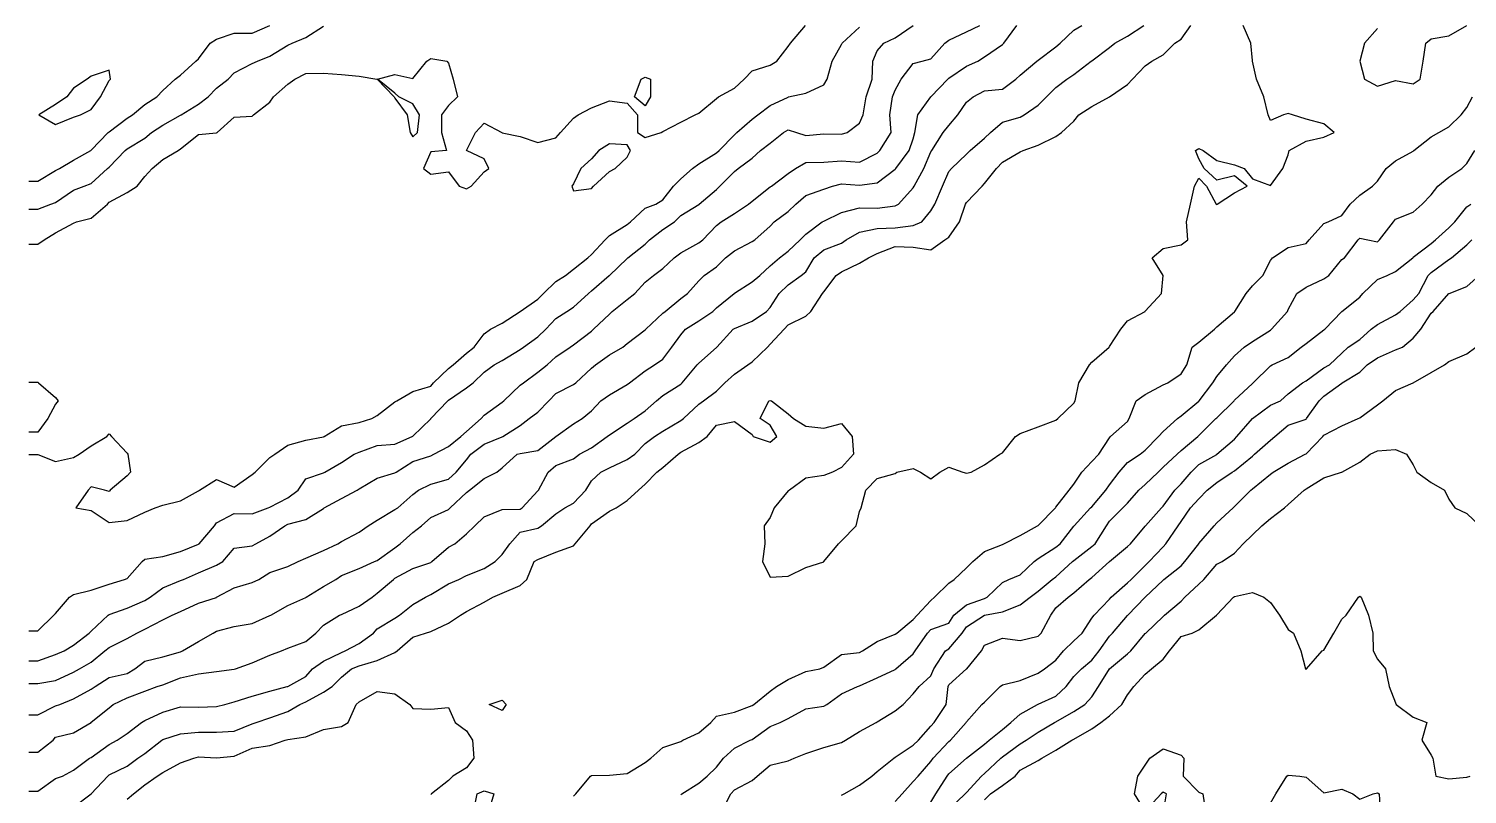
# Model space of a CAD drawing. Header units: metres. Extents: x 2681030 to 2681330, y 1246000 to 1246290.
# Drawn here: x 2681030 to 2681070.26, y 1246051.24 to 1246072.66 of the extents above; entities that cross this region are included whole.
import ezdxf

# ---------------------------------------------------------------- set-up
doc = ezdxf.new("R2010")
doc.units = ezdxf.units.M
doc.layers.add('BASIS_HOEHENLINIEN', color=8, linetype='Continuous')

msp = doc.modelspace()

# ---------------------------------------------------------------- linework, layer by layer
at = {"layer": 'BASIS_HOEHENLINIEN'}
for points in [[(2681030, 1246066.631, 0), (2681030.25, 1246066.631, 0), (2681030.434, 1246066.75, 0), (2681030.75, 1246066.944, 0), (2681031.25, 1246067.221, 0), (2681031.336, 1246067.25, 0), (2681031.75, 1246067.357, 0), (2681032.2, 1246067.75, 0), (2681032.25, 1246067.8, 0), (2681032.75, 1246068.078, 0), (2681033.038, 1246068.25, 0), (2681033.25, 1246068.522, 0), (2681033.456, 1246068.75, 0), (2681033.75, 1246068.998, 0), (2681034.181, 1246069.25, 0), (2681034.25, 1246069.297, 0), (2681034.75, 1246069.699, 0), (2681035.25, 1246069.74, 0), (2681035.273, 1246069.75, 0), (2681035.75, 1246070.181, 0), (2681036.25, 1246070.215, 0), (2681036.291, 1246070.25, 0), (2681036.75, 1246070.599, 0), (2681036.851, 1246070.75, 0), (2681037.25, 1246071.106, 0), (2681037.451, 1246071.25, 0), (2681037.75, 1246071.403, 0), (2681038.25, 1246071.416, 0), (2681038.75, 1246071.379, 0), (2681039.25, 1246071.328, 0), (2681039.742, 1246071.25, 0), (2681039.75, 1246071.248, 0), (2681040.225, 1246070.75, 0), (2681040.25, 1246070.71, 0), (2681040.588, 1246070.25, 0), (2681040.672, 1246069.75, 0), (2681040.75, 1246069.636, 0), (2681040.877, 1246069.75, 0), (2681040.937, 1246070.25, 0), (2681040.75, 1246070.555, 0), (2681040.36, 1246070.75, 0), (2681040.25, 1246070.854, 0), (2681039.758, 1246071.25, 0), (2681040.25, 1246071.377, 0), (2681040.75, 1246071.26, 0), (2681041.144, 1246071.75, 0), (2681041.25, 1246071.822, 0), (2681041.703, 1246071.75, 0), (2681041.75, 1246071.691, 0), (2681041.881, 1246071.25, 0), (2681042.004, 1246070.75, 0), (2681041.75, 1246070.512, 0), (2681041.555, 1246070.25, 0), (2681041.553, 1246069.75, 0), (2681041.695, 1246069.25, 0), (2681041.25, 1246069.21, 0), (2681041.051, 1246068.75, 0), (2681041.25, 1246068.589, 0), (2681041.75, 1246068.655, 0), (2681042.045, 1246068.25, 0), (2681042.25, 1246068.179, 0), (2681042.385, 1246068.25, 0), (2681042.75, 1246068.655, 0), (2681042.878, 1246068.75, 0), (2681042.75, 1246069.017, 0), (2681042.251, 1246069.25, 0), (2681042.499, 1246069.75, 0), (2681042.75, 1246070.011, 0), (2681043.241, 1246069.75, 0), (2681043.25, 1246069.746, 0), (2681043.75, 1246069.643, 0), (2681044.25, 1246069.47, 0), (2681044.75, 1246069.602, 0), (2681044.88, 1246069.75, 0), (2681045.25, 1246070.153, 0), (2681045.375, 1246070.25, 0), (2681045.75, 1246070.448, 0), (2681046.25, 1246070.636, 0), (2681046.75, 1246070.576, 0), (2681047.033, 1246070.25, 0), (2681047.035, 1246069.75, 0), (2681047.25, 1246069.612, 0), (2681047.696, 1246069.75, 0), (2681047.75, 1246069.778, 0), (2681048.25, 1246070.042, 0), (2681048.647, 1246070.25, 0), (2681048.75, 1246070.293, 0), (2681049.25, 1246070.702, 0), (2681049.303, 1246070.75, 0), (2681049.75, 1246070.994, 0), (2681050.021, 1246071.25, 0), (2681050.25, 1246071.483, 0), (2681050.75, 1246071.637, 0), (2681050.933, 1246071.75, 0), (2681051.25, 1246072.155, 0), (2681051.324, 1246072.25, 0), (2681051.735, 1246072.75, 0)], [(2681030, 1246054.969, 0), (2681030.25, 1246054.969, 0), (2681030.75, 1246055.147, 0), (2681030.993, 1246055.25, 0), (2681031.25, 1246055.408, 0), (2681031.694, 1246055.75, 0), (2681031.75, 1246055.804, 0), (2681032.226, 1246056.25, 0), (2681032.25, 1246056.269, 0), (2681032.75, 1246056.45, 0), (2681033.25, 1246056.656, 0), (2681033.398, 1246056.75, 0), (2681033.75, 1246057.013, 0), (2681034.25, 1246057.219, 0), (2681034.333, 1246057.25, 0), (2681034.75, 1246057.434, 0), (2681035.25, 1246057.652, 0), (2681035.428, 1246057.75, 0), (2681035.75, 1246058.124, 0), (2681036.25, 1246058.188, 0), (2681036.352, 1246058.25, 0), (2681036.75, 1246058.461, 0), (2681037.166, 1246058.75, 0), (2681037.25, 1246058.8, 0), (2681037.75, 1246058.924, 0), (2681038.25, 1246059.238, 0), (2681038.268, 1246059.25, 0), (2681038.75, 1246059.514, 0), (2681039.194, 1246059.75, 0), (2681039.25, 1246059.787, 0), (2681039.75, 1246060.081, 0), (2681040.25, 1246060.231, 0), (2681040.279, 1246060.25, 0), (2681040.75, 1246060.548, 0), (2681041.25, 1246060.705, 0), (2681041.341, 1246060.75, 0), (2681041.75, 1246060.968, 0), (2681042.089, 1246061.25, 0), (2681042.25, 1246061.39, 0), (2681042.661, 1246061.75, 0), (2681042.75, 1246061.844, 0), (2681043.25, 1246062.211, 0), (2681043.294, 1246062.25, 0), (2681043.75, 1246062.681, 0), (2681043.851, 1246062.75, 0), (2681044.25, 1246063.048, 0), (2681044.505, 1246063.25, 0), (2681044.75, 1246063.475, 0), (2681045.156, 1246063.75, 0), (2681045.25, 1246063.809, 0), (2681045.75, 1246064.2, 0), (2681045.809, 1246064.25, 0), (2681046.25, 1246064.673, 0), (2681046.333, 1246064.75, 0), (2681046.75, 1246065.081, 0), (2681046.961, 1246065.25, 0), (2681047.25, 1246065.562, 0), (2681047.481, 1246065.75, 0), (2681047.75, 1246065.946, 0), (2681048.063, 1246066.25, 0), (2681048.25, 1246066.388, 0), (2681048.75, 1246066.669, 0), (2681048.863, 1246066.75, 0), (2681049.25, 1246067.155, 0), (2681049.379, 1246067.25, 0), (2681049.75, 1246067.491, 0), (2681050.145, 1246067.75, 0), (2681050.25, 1246067.831, 0), (2681050.75, 1246068.229, 0), (2681050.787, 1246068.25, 0), (2681051.25, 1246068.606, 0), (2681051.464, 1246068.75, 0), (2681051.75, 1246068.916, 0), (2681052.25, 1246068.92, 0), (2681052.75, 1246068.958, 0), (2681053.25, 1246068.92, 0), (2681053.75, 1246069.18, 0), (2681053.821, 1246069.25, 0), (2681054.139, 1246069.75, 0), (2681054.097, 1246070.25, 0), (2681054.174, 1246070.75, 0), (2681054.25, 1246070.939, 0), (2681054.421, 1246071.25, 0), (2681054.75, 1246071.684, 0), (2681055.003, 1246071.75, 0), (2681055.25, 1246071.816, 0), (2681055.637, 1246072.25, 0), (2681055.75, 1246072.334, 0), (2681056.25, 1246072.573, 0), (2681056.622, 1246072.75, 0)], [(2681030, 1246054.334, 0), (2681030.25, 1246054.334, 0), (2681030.75, 1246054.425, 0), (2681031.25, 1246054.659, 0), (2681031.42, 1246054.75, 0), (2681031.75, 1246054.932, 0), (2681032.125, 1246055.25, 0), (2681032.25, 1246055.347, 0), (2681032.75, 1246055.595, 0), (2681033.029, 1246055.75, 0), (2681033.25, 1246055.86, 0), (2681033.75, 1246056.12, 0), (2681034.009, 1246056.25, 0), (2681034.25, 1246056.354, 0), (2681034.75, 1246056.587, 0), (2681035.25, 1246056.747, 0), (2681035.256, 1246056.75, 0), (2681035.75, 1246057.011, 0), (2681036.25, 1246057.161, 0), (2681036.441, 1246057.25, 0), (2681036.75, 1246057.442, 0), (2681037.25, 1246057.614, 0), (2681037.537, 1246057.75, 0), (2681037.75, 1246057.844, 0), (2681038.25, 1246058.064, 0), (2681038.646, 1246058.25, 0), (2681038.75, 1246058.311, 0), (2681039.25, 1246058.574, 0), (2681039.501, 1246058.75, 0), (2681039.75, 1246058.909, 0), (2681040.25, 1246059.205, 0), (2681040.326, 1246059.25, 0), (2681040.75, 1246059.622, 0), (2681040.905, 1246059.75, 0), (2681041.25, 1246059.912, 0), (2681041.75, 1246060.054, 0), (2681041.964, 1246060.25, 0), (2681042.25, 1246060.594, 0), (2681042.374, 1246060.75, 0), (2681042.75, 1246061.035, 0), (2681043.25, 1246061.244, 0), (2681043.269, 1246061.25, 0), (2681043.75, 1246061.555, 0), (2681044.004, 1246061.75, 0), (2681044.25, 1246061.934, 0), (2681044.553, 1246062.25, 0), (2681044.75, 1246062.45, 0), (2681045.25, 1246062.708, 0), (2681045.309, 1246062.75, 0), (2681045.75, 1246063.157, 0), (2681045.858, 1246063.25, 0), (2681046.25, 1246063.53, 0), (2681046.629, 1246063.75, 0), (2681046.75, 1246063.846, 0), (2681047.25, 1246064.233, 0), (2681047.268, 1246064.25, 0), (2681047.75, 1246064.7, 0), (2681047.813, 1246064.75, 0), (2681048.25, 1246065.112, 0), (2681048.434, 1246065.25, 0), (2681048.75, 1246065.608, 0), (2681048.899, 1246065.75, 0), (2681049.25, 1246065.997, 0), (2681049.5, 1246066.25, 0), (2681049.75, 1246066.444, 0), (2681050.25, 1246066.7, 0), (2681050.322, 1246066.75, 0), (2681050.75, 1246067.133, 0), (2681050.858, 1246067.25, 0), (2681051.25, 1246067.545, 0), (2681051.467, 1246067.75, 0), (2681051.75, 1246067.989, 0), (2681052.25, 1246068.164, 0), (2681052.491, 1246068.25, 0), (2681052.75, 1246068.315, 0), (2681053.25, 1246068.284, 0), (2681053.75, 1246068.347, 0), (2681054.25, 1246068.726, 0), (2681054.269, 1246068.75, 0), (2681054.642, 1246069.25, 0), (2681054.75, 1246069.581, 0), (2681054.798, 1246069.75, 0), (2681054.882, 1246070.25, 0), (2681055.246, 1246070.75, 0), (2681055.25, 1246070.753, 0), (2681055.725, 1246071.25, 0), (2681055.75, 1246071.275, 0), (2681056.25, 1246071.612, 0), (2681056.561, 1246071.75, 0), (2681056.75, 1246071.873, 0), (2681057.25, 1246072.217, 0), (2681057.286, 1246072.25, 0), (2681057.658, 1246072.75, 0)], [(2681030, 1246053.459, 0), (2681030.25, 1246053.459, 0), (2681030.75, 1246053.71, 0), (2681030.874, 1246053.75, 0), (2681031.25, 1246053.906, 0), (2681031.75, 1246054.182, 0), (2681031.862, 1246054.25, 0), (2681032.25, 1246054.503, 0), (2681032.75, 1246054.621, 0), (2681032.97, 1246054.75, 0), (2681033.25, 1246054.964, 0), (2681033.75, 1246055.085, 0), (2681034.25, 1246055.225, 0), (2681034.307, 1246055.25, 0), (2681034.75, 1246055.513, 0), (2681035.162, 1246055.75, 0), (2681035.25, 1246055.798, 0), (2681035.75, 1246055.931, 0), (2681036.25, 1246056.014, 0), (2681036.75, 1246056.239, 0), (2681036.775, 1246056.25, 0), (2681037.25, 1246056.524, 0), (2681037.75, 1246056.744, 0), (2681037.761, 1246056.75, 0), (2681038.25, 1246057.053, 0), (2681038.594, 1246057.25, 0), (2681038.75, 1246057.358, 0), (2681039.25, 1246057.556, 0), (2681039.677, 1246057.75, 0), (2681039.75, 1246057.777, 0), (2681040.25, 1246058.136, 0), (2681040.396, 1246058.25, 0), (2681040.75, 1246058.559, 0), (2681040.994, 1246058.75, 0), (2681041.25, 1246058.978, 0), (2681041.75, 1246059.202, 0), (2681041.795, 1246059.25, 0), (2681042.25, 1246059.684, 0), (2681042.334, 1246059.75, 0), (2681042.75, 1246060.07, 0), (2681043.103, 1246060.25, 0), (2681043.25, 1246060.371, 0), (2681043.669, 1246060.75, 0), (2681043.75, 1246060.777, 0), (2681044.25, 1246060.859, 0), (2681044.75, 1246061.248, 0), (2681044.754, 1246061.25, 0), (2681045.25, 1246061.6, 0), (2681045.492, 1246061.75, 0), (2681045.75, 1246061.969, 0), (2681046.011, 1246062.25, 0), (2681046.25, 1246062.414, 0), (2681046.75, 1246062.705, 0), (2681046.81, 1246062.75, 0), (2681047.25, 1246063.084, 0), (2681047.516, 1246063.25, 0), (2681047.75, 1246063.411, 0), (2681047.998, 1246063.75, 0), (2681048.25, 1246064.097, 0), (2681048.379, 1246064.25, 0), (2681048.75, 1246064.483, 0), (2681049.149, 1246064.75, 0), (2681049.25, 1246064.847, 0), (2681049.743, 1246065.25, 0), (2681049.75, 1246065.258, 0), (2681050.25, 1246065.572, 0), (2681050.459, 1246065.75, 0), (2681050.75, 1246066.027, 0), (2681051.012, 1246066.25, 0), (2681051.25, 1246066.434, 0), (2681051.591, 1246066.75, 0), (2681051.75, 1246066.911, 0), (2681052.208, 1246067.25, 0), (2681052.25, 1246067.276, 0), (2681052.75, 1246067.514, 0), (2681053.25, 1246067.648, 0), (2681053.75, 1246067.638, 0), (2681054.25, 1246067.699, 0), (2681054.339, 1246067.75, 0), (2681054.75, 1246068.203, 0), (2681054.781, 1246068.25, 0), (2681055.051, 1246068.75, 0), (2681055.25, 1246069.21, 0), (2681055.272, 1246069.25, 0), (2681055.591, 1246069.75, 0), (2681055.75, 1246069.949, 0), (2681056.003, 1246070.25, 0), (2681056.25, 1246070.6, 0), (2681056.43, 1246070.75, 0), (2681056.75, 1246070.919, 0), (2681057.25, 1246070.965, 0), (2681057.625, 1246071.25, 0), (2681057.75, 1246071.36, 0), (2681058.218, 1246071.75, 0), (2681058.25, 1246071.78, 0), (2681058.75, 1246072.154, 0), (2681058.863, 1246072.25, 0), (2681059.25, 1246072.613, 0), (2681059.472, 1246072.75, 0)], [(2681030, 1246052.42, 0), (2681030.25, 1246052.42, 0), (2681030.681, 1246052.75, 0), (2681030.75, 1246052.835, 0), (2681031.25, 1246052.959, 0), (2681031.746, 1246053.25, 0), (2681031.75, 1246053.253, 0), (2681032.25, 1246053.655, 0), (2681032.359, 1246053.75, 0), (2681032.75, 1246053.936, 0), (2681033.25, 1246054.122, 0), (2681033.597, 1246054.25, 0), (2681033.75, 1246054.303, 0), (2681034.25, 1246054.501, 0), (2681034.75, 1246054.608, 0), (2681035.25, 1246054.677, 0), (2681035.75, 1246054.74, 0), (2681035.788, 1246054.75, 0), (2681036.25, 1246054.919, 0), (2681036.75, 1246055.132, 0), (2681037.074, 1246055.25, 0), (2681037.25, 1246055.329, 0), (2681037.75, 1246055.516, 0), (2681038.034, 1246055.75, 0), (2681038.25, 1246055.975, 0), (2681038.697, 1246056.25, 0), (2681038.75, 1246056.273, 0), (2681039.25, 1246056.503, 0), (2681039.613, 1246056.75, 0), (2681039.75, 1246056.868, 0), (2681040.211, 1246057.25, 0), (2681040.25, 1246057.29, 0), (2681040.75, 1246057.56, 0), (2681041.25, 1246057.728, 0), (2681041.28, 1246057.75, 0), (2681041.75, 1246058.153, 0), (2681041.925, 1246058.25, 0), (2681042.25, 1246058.526, 0), (2681042.483, 1246058.75, 0), (2681042.75, 1246059.002, 0), (2681043.25, 1246059.206, 0), (2681043.75, 1246059.219, 0), (2681043.81, 1246059.25, 0), (2681044.25, 1246059.725, 0), (2681044.264, 1246059.75, 0), (2681044.534, 1246060.25, 0), (2681044.75, 1246060.44, 0), (2681045.25, 1246060.623, 0), (2681045.411, 1246060.75, 0), (2681045.75, 1246060.931, 0), (2681046.184, 1246061.25, 0), (2681046.25, 1246061.296, 0), (2681046.75, 1246061.624, 0), (2681046.944, 1246061.75, 0), (2681047.25, 1246061.969, 0), (2681047.573, 1246062.25, 0), (2681047.75, 1246062.396, 0), (2681048.25, 1246062.715, 0), (2681048.286, 1246062.75, 0), (2681048.704, 1246063.25, 0), (2681048.75, 1246063.301, 0), (2681049.25, 1246063.742, 0), (2681049.258, 1246063.75, 0), (2681049.714, 1246064.25, 0), (2681049.75, 1246064.274, 0), (2681050.25, 1246064.48, 0), (2681050.652, 1246064.75, 0), (2681050.75, 1246064.859, 0), (2681051.006, 1246065.25, 0), (2681051.25, 1246065.495, 0), (2681051.622, 1246065.75, 0), (2681051.75, 1246065.856, 0), (2681051.986, 1246066.25, 0), (2681052.25, 1246066.469, 0), (2681052.75, 1246066.655, 0), (2681052.876, 1246066.75, 0), (2681053.25, 1246066.963, 0), (2681053.75, 1246067.068, 0), (2681054.25, 1246067.091, 0), (2681054.75, 1246067.153, 0), (2681054.992, 1246067.25, 0), (2681055.25, 1246067.563, 0), (2681055.359, 1246067.75, 0), (2681055.573, 1246068.25, 0), (2681055.75, 1246068.666, 0), (2681055.827, 1246068.75, 0), (2681056.25, 1246069.143, 0), (2681056.352, 1246069.25, 0), (2681056.75, 1246069.597, 0), (2681056.913, 1246069.75, 0), (2681057.25, 1246070.044, 0), (2681057.75, 1246070.181, 0), (2681057.862, 1246070.25, 0), (2681058.25, 1246070.515, 0), (2681058.485, 1246070.75, 0), (2681058.75, 1246071.012, 0), (2681059.055, 1246071.25, 0), (2681059.25, 1246071.376, 0), (2681059.738, 1246071.75, 0), (2681059.75, 1246071.761, 0), (2681060.25, 1246072.129, 0), (2681060.395, 1246072.25, 0), (2681060.75, 1246072.446, 0), (2681061.21, 1246072.75, 0)], [(2681030, 1246051.327, 0), (2681030.25, 1246051.327, 0), (2681030.75, 1246051.681, 0), (2681030.945, 1246051.75, 0), (2681031.25, 1246051.918, 0), (2681031.701, 1246052.25, 0), (2681031.75, 1246052.268, 0), (2681032.25, 1246052.636, 0), (2681032.474, 1246052.75, 0), (2681032.75, 1246052.944, 0), (2681033.159, 1246053.25, 0), (2681033.25, 1246053.299, 0), (2681033.75, 1246053.54, 0), (2681034.25, 1246053.69, 0), (2681034.75, 1246053.681, 0), (2681035.25, 1246053.696, 0), (2681035.492, 1246053.75, 0), (2681035.75, 1246053.821, 0), (2681036.25, 1246053.982, 0), (2681036.75, 1246054.123, 0), (2681037.231, 1246054.25, 0), (2681037.25, 1246054.258, 0), (2681037.75, 1246054.538, 0), (2681037.939, 1246054.75, 0), (2681038.25, 1246054.968, 0), (2681038.75, 1246055.208, 0), (2681038.859, 1246055.25, 0), (2681039.25, 1246055.461, 0), (2681039.644, 1246055.75, 0), (2681039.75, 1246055.865, 0), (2681040.25, 1246056.168, 0), (2681040.373, 1246056.25, 0), (2681040.75, 1246056.548, 0), (2681041.108, 1246056.75, 0), (2681041.25, 1246056.831, 0), (2681041.75, 1246057.13, 0), (2681042.035, 1246057.25, 0), (2681042.25, 1246057.356, 0), (2681042.75, 1246057.559, 0), (2681043.05, 1246057.75, 0), (2681043.25, 1246057.946, 0), (2681043.468, 1246058.25, 0), (2681043.75, 1246058.569, 0), (2681044.25, 1246058.683, 0), (2681044.353, 1246058.75, 0), (2681044.75, 1246059.087, 0), (2681045.008, 1246059.25, 0), (2681045.25, 1246059.383, 0), (2681045.596, 1246059.75, 0), (2681045.75, 1246060.013, 0), (2681046.014, 1246060.25, 0), (2681046.25, 1246060.371, 0), (2681046.75, 1246060.607, 0), (2681046.966, 1246060.75, 0), (2681047.25, 1246061.055, 0), (2681047.509, 1246061.25, 0), (2681047.75, 1246061.397, 0), (2681048.25, 1246061.695, 0), (2681048.324, 1246061.75, 0), (2681048.75, 1246062.154, 0), (2681048.887, 1246062.25, 0), (2681049.25, 1246062.513, 0), (2681049.484, 1246062.75, 0), (2681049.75, 1246062.99, 0), (2681050.129, 1246063.25, 0), (2681050.25, 1246063.339, 0), (2681050.673, 1246063.75, 0), (2681050.75, 1246063.831, 0), (2681051.14, 1246064.25, 0), (2681051.25, 1246064.374, 0), (2681051.75, 1246064.611, 0), (2681051.886, 1246064.75, 0), (2681052.217, 1246065.25, 0), (2681052.25, 1246065.298, 0), (2681052.598, 1246065.75, 0), (2681052.75, 1246065.852, 0), (2681053.25, 1246066.094, 0), (2681053.501, 1246066.25, 0), (2681053.75, 1246066.369, 0), (2681054.25, 1246066.564, 0), (2681054.75, 1246066.547, 0), (2681055.25, 1246066.467, 0), (2681055.639, 1246066.75, 0), (2681055.75, 1246066.827, 0), (2681056.048, 1246067.25, 0), (2681056.222, 1246067.75, 0), (2681056.25, 1246067.794, 0), (2681056.686, 1246068.25, 0), (2681056.75, 1246068.329, 0), (2681057.09, 1246068.75, 0), (2681057.25, 1246068.919, 0), (2681057.75, 1246069.217, 0), (2681057.832, 1246069.25, 0), (2681058.25, 1246069.402, 0), (2681058.75, 1246069.641, 0), (2681058.909, 1246069.75, 0), (2681059.25, 1246070.069, 0), (2681059.388, 1246070.25, 0), (2681059.75, 1246070.477, 0), (2681060.248, 1246070.75, 0), (2681060.25, 1246070.751, 0), (2681060.75, 1246071.093, 0), (2681060.89, 1246071.25, 0), (2681061.25, 1246071.616, 0), (2681061.435, 1246071.75, 0), (2681061.75, 1246071.922, 0), (2681062.08, 1246072.25, 0), (2681062.25, 1246072.367, 0), (2681062.521, 1246072.75, 0)], [(2681030, 1246068.39, 0), (2681030.25, 1246068.39, 0), (2681030.75, 1246068.686, 0), (2681030.858, 1246068.75, 0), (2681031.25, 1246068.984, 0), (2681031.734, 1246069.25, 0), (2681031.75, 1246069.26, 0), (2681032.226, 1246069.75, 0), (2681032.25, 1246069.775, 0), (2681032.75, 1246070.152, 0), (2681032.903, 1246070.25, 0), (2681033.25, 1246070.54, 0), (2681033.58, 1246070.75, 0), (2681033.75, 1246070.93, 0), (2681034.098, 1246071.25, 0), (2681034.25, 1246071.357, 0), (2681034.68, 1246071.75, 0), (2681034.75, 1246071.814, 0), (2681035.079, 1246072.25, 0), (2681035.25, 1246072.367, 0), (2681035.75, 1246072.53, 0), (2681036.25, 1246072.532, 0), (2681036.75, 1246072.749, 0)], [(2681030, 1246055.812, 0), (2681030.25, 1246055.812, 0), (2681030.705, 1246056.25, 0), (2681030.75, 1246056.301, 0), (2681031.143, 1246056.75, 0), (2681031.25, 1246056.824, 0), (2681031.75, 1246056.949, 0), (2681032.25, 1246057.116, 0), (2681032.677, 1246057.25, 0), (2681032.75, 1246057.275, 0), (2681033.172, 1246057.75, 0), (2681033.25, 1246057.817, 0), (2681033.75, 1246057.895, 0), (2681034.25, 1246058.028, 0), (2681034.75, 1246058.241, 0), (2681034.769, 1246058.25, 0), (2681035.197, 1246058.75, 0), (2681035.25, 1246058.833, 0), (2681035.75, 1246059.093, 0), (2681036.25, 1246059.086, 0), (2681036.701, 1246059.25, 0), (2681036.75, 1246059.27, 0), (2681037.25, 1246059.536, 0), (2681037.543, 1246059.75, 0), (2681037.75, 1246060.067, 0), (2681038.25, 1246060.231, 0), (2681038.284, 1246060.25, 0), (2681038.75, 1246060.518, 0), (2681039.11, 1246060.75, 0), (2681039.25, 1246060.813, 0), (2681039.75, 1246061, 0), (2681040.25, 1246061.03, 0), (2681040.732, 1246061.25, 0), (2681040.75, 1246061.262, 0), (2681041.25, 1246061.747, 0), (2681041.254, 1246061.75, 0), (2681041.733, 1246062.25, 0), (2681041.75, 1246062.269, 0), (2681042.25, 1246062.613, 0), (2681042.436, 1246062.75, 0), (2681042.75, 1246063.048, 0), (2681043.023, 1246063.25, 0), (2681043.25, 1246063.378, 0), (2681043.75, 1246063.684, 0), (2681043.848, 1246063.75, 0), (2681044.25, 1246064.035, 0), (2681044.471, 1246064.25, 0), (2681044.75, 1246064.548, 0), (2681045.056, 1246064.75, 0), (2681045.25, 1246064.871, 0), (2681045.664, 1246065.25, 0), (2681045.75, 1246065.326, 0), (2681046.243, 1246065.75, 0), (2681046.25, 1246065.757, 0), (2681046.75, 1246066.228, 0), (2681046.768, 1246066.25, 0), (2681047.25, 1246066.633, 0), (2681047.375, 1246066.75, 0), (2681047.75, 1246067.04, 0), (2681048.073, 1246067.25, 0), (2681048.25, 1246067.433, 0), (2681048.75, 1246067.74, 0), (2681048.766, 1246067.75, 0), (2681049.25, 1246068.158, 0), (2681049.342, 1246068.25, 0), (2681049.75, 1246068.66, 0), (2681049.856, 1246068.75, 0), (2681050.25, 1246069.035, 0), (2681050.482, 1246069.25, 0), (2681050.75, 1246069.454, 0), (2681051.126, 1246069.75, 0), (2681051.25, 1246069.826, 0), (2681051.485, 1246069.75, 0), (2681051.75, 1246069.671, 0), (2681052.25, 1246069.718, 0), (2681052.75, 1246069.704, 0), (2681052.91, 1246069.75, 0), (2681053.25, 1246070.012, 0), (2681053.353, 1246070.25, 0), (2681053.439, 1246070.75, 0), (2681053.607, 1246071.25, 0), (2681053.628, 1246071.75, 0), (2681053.75, 1246072.035, 0), (2681053.935, 1246072.25, 0), (2681054.25, 1246072.403, 0), (2681054.75, 1246072.749, 0)], [(2681030, 1246067.613, 0), (2681030.25, 1246067.613, 0), (2681030.614, 1246067.75, 0), (2681030.75, 1246067.798, 0), (2681031.25, 1246068.142, 0), (2681031.555, 1246068.25, 0), (2681031.75, 1246068.33, 0), (2681032.208, 1246068.75, 0), (2681032.25, 1246068.782, 0), (2681032.701, 1246069.25, 0), (2681032.75, 1246069.296, 0), (2681033.25, 1246069.593, 0), (2681033.435, 1246069.75, 0), (2681033.75, 1246069.96, 0), (2681034.25, 1246070.242, 0), (2681034.267, 1246070.25, 0), (2681034.75, 1246070.548, 0), (2681035.021, 1246070.75, 0), (2681035.25, 1246070.998, 0), (2681035.578, 1246071.25, 0), (2681035.75, 1246071.419, 0), (2681036.25, 1246071.68, 0), (2681036.399, 1246071.75, 0), (2681036.75, 1246071.893, 0), (2681037.25, 1246072.194, 0), (2681037.368, 1246072.25, 0), (2681037.75, 1246072.411, 0), (2681038.25, 1246072.728, 0)], [(2681030, 1246060.749, 0), (2681030.25, 1246060.749, 0), (2681030.75, 1246060.549, 0), (2681031.25, 1246060.659, 0), (2681031.415, 1246060.75, 0), (2681031.75, 1246060.988, 0), (2681032.184, 1246061.25, 0), (2681032.25, 1246061.322, 0), (2681032.315, 1246061.25, 0), (2681032.75, 1246060.778, 0), (2681032.768, 1246060.75, 0), (2681032.845, 1246060.25, 0), (2681032.75, 1246060.145, 0), (2681032.282, 1246059.75, 0), (2681032.25, 1246059.712, 0), (2681032.115, 1246059.75, 0), (2681031.75, 1246059.843, 0), (2681031.661, 1246059.75, 0), (2681031.316, 1246059.25, 0), (2681031.75, 1246059.181, 0), (2681032.25, 1246058.846, 0), (2681032.75, 1246058.899, 0), (2681033.25, 1246059.128, 0), (2681033.537, 1246059.25, 0), (2681033.75, 1246059.326, 0), (2681034.25, 1246059.449, 0), (2681034.75, 1246059.733, 0), (2681034.783, 1246059.75, 0), (2681035.25, 1246060.043, 0), (2681035.75, 1246059.835, 0), (2681036.25, 1246060.186, 0), (2681036.338, 1246060.25, 0), (2681036.75, 1246060.662, 0), (2681036.89, 1246060.75, 0), (2681037.25, 1246061.003, 0), (2681037.75, 1246061.148, 0), (2681038.25, 1246061.241, 0), (2681038.272, 1246061.25, 0), (2681038.75, 1246061.544, 0), (2681039.25, 1246061.642, 0), (2681039.604, 1246061.75, 0), (2681039.75, 1246061.833, 0), (2681040.25, 1246062.217, 0), (2681040.304, 1246062.25, 0), (2681040.75, 1246062.51, 0), (2681041.25, 1246062.653, 0), (2681041.331, 1246062.75, 0), (2681041.75, 1246063.149, 0), (2681041.88, 1246063.25, 0), (2681042.25, 1246063.583, 0), (2681042.47, 1246063.75, 0), (2681042.75, 1246064.121, 0), (2681042.927, 1246064.25, 0), (2681043.25, 1246064.421, 0), (2681043.75, 1246064.747, 0), (2681043.753, 1246064.75, 0), (2681044.25, 1246065.092, 0), (2681044.407, 1246065.25, 0), (2681044.75, 1246065.583, 0), (2681045.021, 1246065.75, 0), (2681045.25, 1246065.93, 0), (2681045.648, 1246066.25, 0), (2681045.75, 1246066.341, 0), (2681046.137, 1246066.75, 0), (2681046.25, 1246066.87, 0), (2681046.75, 1246067.177, 0), (2681046.845, 1246067.25, 0), (2681047.25, 1246067.635, 0), (2681047.547, 1246067.75, 0), (2681047.75, 1246067.87, 0), (2681048.045, 1246068.25, 0), (2681048.25, 1246068.455, 0), (2681048.58, 1246068.75, 0), (2681048.75, 1246068.874, 0), (2681049.25, 1246069.189, 0), (2681049.326, 1246069.25, 0), (2681049.75, 1246069.687, 0), (2681049.816, 1246069.75, 0), (2681050.25, 1246070.128, 0), (2681050.41, 1246070.25, 0), (2681050.75, 1246070.507, 0), (2681051.25, 1246070.745, 0), (2681051.266, 1246070.75, 0), (2681051.75, 1246070.854, 0), (2681052.25, 1246071.087, 0), (2681052.342, 1246071.25, 0), (2681052.489, 1246071.75, 0), (2681052.75, 1246072.211, 0), (2681052.766, 1246072.25, 0), (2681053.25, 1246072.704, 0)], [(2681031.25, 1246050.883, 0), (2681031.75, 1246051.249, 0), (2681031.751, 1246051.25, 0), (2681032.212, 1246051.75, 0), (2681032.25, 1246051.784, 0), (2681032.75, 1246052.027, 0), (2681033.051, 1246052.25, 0), (2681033.25, 1246052.384, 0), (2681033.728, 1246052.75, 0), (2681033.75, 1246052.768, 0), (2681034.25, 1246052.934, 0), (2681034.75, 1246052.979, 0), (2681035.25, 1246052.977, 0), (2681035.75, 1246053.008, 0), (2681036.25, 1246053.214, 0), (2681036.365, 1246053.25, 0), (2681036.75, 1246053.377, 0), (2681037.25, 1246053.558, 0), (2681037.583, 1246053.75, 0), (2681037.75, 1246053.821, 0), (2681038.25, 1246054.093, 0), (2681038.488, 1246054.25, 0), (2681038.75, 1246054.515, 0), (2681039.037, 1246054.75, 0), (2681039.25, 1246054.837, 0), (2681039.75, 1246054.982, 0), (2681040.25, 1246055.207, 0), (2681040.308, 1246055.25, 0), (2681040.75, 1246055.637, 0), (2681041.104, 1246055.75, 0), (2681041.25, 1246055.79, 0), (2681041.75, 1246056.026, 0), (2681042.081, 1246056.25, 0), (2681042.25, 1246056.352, 0), (2681042.75, 1246056.612, 0), (2681042.984, 1246056.75, 0), (2681043.25, 1246056.862, 0), (2681043.75, 1246057.082, 0), (2681043.936, 1246057.25, 0), (2681044.141, 1246057.75, 0), (2681044.25, 1246057.808, 0), (2681044.75, 1246058.009, 0), (2681045.25, 1246058.193, 0), (2681045.296, 1246058.25, 0), (2681045.712, 1246058.75, 0), (2681045.75, 1246058.808, 0), (2681046.25, 1246059.156, 0), (2681046.44, 1246059.25, 0), (2681046.75, 1246059.454, 0), (2681047.065, 1246059.75, 0), (2681047.25, 1246059.914, 0), (2681047.583, 1246060.25, 0), (2681047.75, 1246060.384, 0), (2681048.173, 1246060.75, 0), (2681048.25, 1246060.809, 0), (2681048.75, 1246061.08, 0), (2681048.984, 1246061.25, 0), (2681049.25, 1246061.565, 0), (2681049.75, 1246061.672, 0), (2681050.25, 1246061.303, 0), (2681050.276, 1246061.25, 0), (2681050.75, 1246061.086, 0), (2681050.936, 1246061.25, 0), (2681050.75, 1246061.566, 0), (2681050.471, 1246061.75, 0), (2681050.713, 1246062.25, 0), (2681050.75, 1246062.26, 0), (2681050.784, 1246062.25, 0), (2681051.25, 1246061.879, 0), (2681051.404, 1246061.75, 0), (2681051.75, 1246061.541, 0), (2681052.25, 1246061.479, 0), (2681052.75, 1246061.61, 0), (2681053.046, 1246061.25, 0), (2681053.086, 1246060.75, 0), (2681052.75, 1246060.38, 0), (2681052.497, 1246060.25, 0), (2681052.25, 1246060.157, 0), (2681051.75, 1246060.082, 0), (2681051.29, 1246059.75, 0), (2681051.25, 1246059.731, 0), (2681050.858, 1246059.25, 0), (2681050.75, 1246058.981, 0), (2681050.581, 1246058.75, 0), (2681050.597, 1246058.25, 0), (2681050.534, 1246057.75, 0), (2681050.75, 1246057.314, 0), (2681051.25, 1246057.337, 0), (2681051.75, 1246057.58, 0), (2681052.25, 1246057.742, 0), (2681052.256, 1246057.75, 0), (2681052.667, 1246058.25, 0), (2681052.75, 1246058.328, 0), (2681053.162, 1246058.75, 0), (2681053.25, 1246059.151, 0), (2681053.293, 1246059.25, 0), (2681053.429, 1246059.75, 0), (2681053.75, 1246060.076, 0), (2681054.25, 1246060.218, 0), (2681054.294, 1246060.25, 0), (2681054.75, 1246060.352, 0), (2681054.954, 1246060.25, 0), (2681055.25, 1246060.069, 0), (2681055.495, 1246060.25, 0), (2681055.75, 1246060.393, 0), (2681056.143, 1246060.25, 0), (2681056.25, 1246060.221, 0), (2681056.377, 1246060.25, 0), (2681056.75, 1246060.453, 0), (2681057.178, 1246060.75, 0), (2681057.25, 1246060.789, 0), (2681057.616, 1246061.25, 0), (2681057.75, 1246061.33, 0), (2681058.25, 1246061.521, 0), (2681058.75, 1246061.704, 0), (2681058.798, 1246061.75, 0), (2681059.25, 1246062.178, 0), (2681059.291, 1246062.25, 0), (2681059.387, 1246062.75, 0), (2681059.691, 1246063.25, 0), (2681059.75, 1246063.329, 0), (2681060.237, 1246063.75, 0), (2681060.25, 1246063.762, 0), (2681060.566, 1246064.25, 0), (2681060.75, 1246064.487, 0), (2681061.245, 1246064.75, 0), (2681061.25, 1246064.757, 0), (2681061.702, 1246065.25, 0), (2681061.746, 1246065.75, 0), (2681061.445, 1246066.25, 0), (2681061.75, 1246066.511, 0), (2681062.25, 1246066.612, 0), (2681062.437, 1246066.75, 0), (2681062.4, 1246067.25, 0), (2681062.515, 1246067.75, 0), (2681062.63, 1246068.25, 0), (2681062.75, 1246068.477, 0), (2681062.959, 1246068.25, 0), (2681063.234, 1246067.75, 0), (2681063.25, 1246067.741, 0), (2681063.261, 1246067.75, 0), (2681063.75, 1246068.07, 0), (2681064.104, 1246068.25, 0), (2681063.75, 1246068.544, 0), (2681063.25, 1246068.418, 0), (2681062.902, 1246068.75, 0), (2681062.75, 1246069.015, 0), (2681062.654, 1246069.25, 0), (2681062.75, 1246069.31, 0), (2681062.867, 1246069.25, 0), (2681063.25, 1246068.971, 0), (2681063.75, 1246068.849, 0), (2681064.021, 1246068.75, 0), (2681064.25, 1246068.456, 0), (2681064.75, 1246068.274, 0), (2681065.098, 1246068.75, 0), (2681065.25, 1246069.132, 0), (2681065.28, 1246069.25, 0), (2681065.75, 1246069.509, 0), (2681066.25, 1246069.621, 0), (2681066.532, 1246069.75, 0), (2681066.25, 1246069.996, 0), (2681065.75, 1246070.128, 0), (2681065.374, 1246070.25, 0), (2681065.25, 1246070.286, 0), (2681065.114, 1246070.25, 0), (2681064.75, 1246070.085, 0), (2681064.685, 1246070.25, 0), (2681064.571, 1246070.75, 0), (2681064.359, 1246071.25, 0), (2681064.251, 1246071.75, 0), (2681064.25, 1246071.767, 0), (2681064.206, 1246072.25, 0), (2681063.985, 1246072.75, 0)], [(2681067.75, 1246072.666, 0), (2681067.387, 1246072.25, 0), (2681067.251, 1246071.75, 0), (2681067.387, 1246071.25, 0), (2681067.75, 1246071.047, 0), (2681068.25, 1246071.209, 0), (2681068.75, 1246071.118, 0), (2681068.939, 1246071.25, 0), (2681069.027, 1246071.75, 0), (2681069.1, 1246072.25, 0), (2681069.25, 1246072.372, 0), (2681069.75, 1246072.457, 0), (2681070.25, 1246072.749, 0)], [(2681031.25, 1246070.179, 0), (2681031.452, 1246070.25, 0), (2681031.75, 1246070.4, 0), (2681032.006, 1246070.75, 0), (2681032.25, 1246071.206, 0), (2681032.292, 1246071.25, 0), (2681032.25, 1246071.494, 0), (2681031.75, 1246071.329, 0), (2681031.637, 1246071.25, 0), (2681031.25, 1246070.997, 0), (2681031.063, 1246070.75, 0), (2681030.75, 1246070.54, 0), (2681030.28, 1246070.25, 0), (2681030.75, 1246069.977, 0), (2681031.25, 1246070.179, 0)], [(2681047.398, 1246070.75, 0), (2681047.25, 1246070.502, 0), (2681046.957, 1246070.75, 0), (2681047.138, 1246071.25, 0), (2681047.25, 1246071.305, 0), (2681047.4, 1246071.25, 0), (2681047.398, 1246070.75, 0)], [(2681045.25, 1246051.19, 0), (2681045.308, 1246051.25, 0), (2681045.724, 1246051.75, 0), (2681045.75, 1246051.764, 0), (2681046.25, 1246051.77, 0), (2681046.75, 1246051.823, 0), (2681047.25, 1246052.129, 0), (2681047.41, 1246052.25, 0), (2681047.75, 1246052.549, 0), (2681048.25, 1246052.717, 0), (2681048.309, 1246052.75, 0), (2681048.75, 1246052.954, 0), (2681049.092, 1246053.25, 0), (2681049.25, 1246053.424, 0), (2681049.75, 1246053.537, 0), (2681050.25, 1246053.722, 0), (2681050.295, 1246053.75, 0), (2681050.75, 1246054.125, 0), (2681050.93, 1246054.25, 0), (2681051.25, 1246054.451, 0), (2681051.75, 1246054.671, 0), (2681052.138, 1246054.75, 0), (2681052.25, 1246054.799, 0), (2681052.75, 1246055.153, 0), (2681053.25, 1246055.208, 0), (2681053.336, 1246055.25, 0), (2681053.75, 1246055.51, 0), (2681054.25, 1246055.72, 0), (2681054.299, 1246055.75, 0), (2681054.75, 1246056.126, 0), (2681054.866, 1246056.25, 0), (2681055.25, 1246056.663, 0), (2681055.346, 1246056.75, 0), (2681055.75, 1246057.143, 0), (2681055.899, 1246057.25, 0), (2681056.25, 1246057.572, 0), (2681056.42, 1246057.75, 0), (2681056.75, 1246058.033, 0), (2681057.25, 1246058.227, 0), (2681057.291, 1246058.25, 0), (2681057.75, 1246058.482, 0), (2681058.23, 1246058.75, 0), (2681058.25, 1246058.762, 0), (2681058.733, 1246059.25, 0), (2681058.75, 1246059.27, 0), (2681059.117, 1246059.75, 0), (2681059.25, 1246059.915, 0), (2681059.474, 1246060.25, 0), (2681059.75, 1246060.551, 0), (2681059.951, 1246060.75, 0), (2681060.25, 1246061.216, 0), (2681060.278, 1246061.25, 0), (2681060.75, 1246061.67, 0), (2681060.798, 1246061.75, 0), (2681060.99, 1246062.25, 0), (2681061.25, 1246062.422, 0), (2681061.75, 1246062.696, 0), (2681061.879, 1246062.75, 0), (2681062.25, 1246063.005, 0), (2681062.41, 1246063.25, 0), (2681062.566, 1246063.75, 0), (2681062.75, 1246063.888, 0), (2681063.184, 1246064.25, 0), (2681063.25, 1246064.317, 0), (2681063.75, 1246064.74, 0), (2681063.759, 1246064.75, 0), (2681064.074, 1246065.25, 0), (2681064.25, 1246065.467, 0), (2681064.541, 1246065.75, 0), (2681064.75, 1246066.17, 0), (2681064.809, 1246066.25, 0), (2681065.25, 1246066.539, 0), (2681065.75, 1246066.648, 0), (2681065.841, 1246066.75, 0), (2681066.25, 1246067.207, 0), (2681066.365, 1246067.25, 0), (2681066.75, 1246067.428, 0), (2681066.982, 1246067.75, 0), (2681067.25, 1246068.001, 0), (2681067.607, 1246068.25, 0), (2681067.75, 1246068.394, 0), (2681067.993, 1246068.75, 0), (2681068.25, 1246068.958, 0), (2681068.75, 1246069.231, 0), (2681068.767, 1246069.25, 0), (2681069.25, 1246069.635, 0), (2681069.469, 1246069.75, 0), (2681069.75, 1246069.911, 0), (2681070.09, 1246070.25, 0), (2681070.25, 1246070.457, 0), (2681070.411, 1246070.75, 0)], [(2681045.75, 1246068.184, 0), (2681045.806, 1246068.25, 0), (2681046.25, 1246068.664, 0), (2681046.414, 1246068.75, 0), (2681046.75, 1246069.059, 0), (2681046.844, 1246069.25, 0), (2681046.75, 1246069.408, 0), (2681046.25, 1246069.441, 0), (2681045.958, 1246069.25, 0), (2681045.75, 1246069.018, 0), (2681045.449, 1246068.75, 0), (2681045.25, 1246068.314, 0), (2681045.204, 1246068.25, 0), (2681045.25, 1246068.118, 0), (2681045.75, 1246068.184, 0)], [(2681048.25, 1246051.23, 0), (2681048.275, 1246051.25, 0), (2681048.75, 1246051.548, 0), (2681048.985, 1246051.75, 0), (2681049.25, 1246051.994, 0), (2681049.442, 1246052.25, 0), (2681049.75, 1246052.53, 0), (2681050.194, 1246052.75, 0), (2681050.25, 1246052.774, 0), (2681050.75, 1246053.134, 0), (2681051.033, 1246053.25, 0), (2681051.25, 1246053.36, 0), (2681051.75, 1246053.628, 0), (2681052.25, 1246053.7, 0), (2681052.341, 1246053.75, 0), (2681052.75, 1246054.047, 0), (2681053.196, 1246054.25, 0), (2681053.25, 1246054.27, 0), (2681053.75, 1246054.494, 0), (2681054.25, 1246054.731, 0), (2681054.272, 1246054.75, 0), (2681054.75, 1246055.168, 0), (2681054.808, 1246055.25, 0), (2681055.151, 1246055.75, 0), (2681055.25, 1246055.852, 0), (2681055.75, 1246056.031, 0), (2681055.889, 1246056.25, 0), (2681056.25, 1246056.538, 0), (2681056.75, 1246056.718, 0), (2681056.827, 1246056.75, 0), (2681057.25, 1246057.164, 0), (2681057.429, 1246057.25, 0), (2681057.75, 1246057.377, 0), (2681058.136, 1246057.75, 0), (2681058.25, 1246057.839, 0), (2681058.75, 1246058.152, 0), (2681058.871, 1246058.25, 0), (2681059.25, 1246058.744, 0), (2681059.255, 1246058.75, 0), (2681059.719, 1246059.25, 0), (2681059.75, 1246059.284, 0), (2681060.142, 1246059.75, 0), (2681060.25, 1246059.894, 0), (2681060.514, 1246060.25, 0), (2681060.75, 1246060.517, 0), (2681061.103, 1246060.75, 0), (2681061.25, 1246060.867, 0), (2681061.62, 1246061.25, 0), (2681061.75, 1246061.384, 0), (2681062.154, 1246061.75, 0), (2681062.25, 1246061.829, 0), (2681062.75, 1246062.239, 0), (2681062.762, 1246062.25, 0), (2681063.136, 1246062.75, 0), (2681063.25, 1246062.924, 0), (2681063.527, 1246063.25, 0), (2681063.75, 1246063.509, 0), (2681064.018, 1246063.75, 0), (2681064.25, 1246063.908, 0), (2681064.75, 1246064.22, 0), (2681064.785, 1246064.25, 0), (2681065.231, 1246064.75, 0), (2681065.25, 1246064.806, 0), (2681065.491, 1246065.25, 0), (2681065.75, 1246065.423, 0), (2681066.25, 1246065.656, 0), (2681066.391, 1246065.75, 0), (2681066.75, 1246066.196, 0), (2681066.821, 1246066.25, 0), (2681067.21, 1246066.75, 0), (2681067.25, 1246066.796, 0), (2681067.479, 1246066.75, 0), (2681067.75, 1246066.696, 0), (2681067.805, 1246066.75, 0), (2681068.196, 1246067.25, 0), (2681068.25, 1246067.325, 0), (2681068.75, 1246067.526, 0), (2681069.003, 1246067.75, 0), (2681069.25, 1246068.009, 0), (2681069.434, 1246068.25, 0), (2681069.75, 1246068.507, 0), (2681070.11, 1246068.75, 0), (2681070.25, 1246068.89, 0), (2681070.475, 1246069.25, 0)], [(2681049.391, 1246050.75, 0), (2681049.648, 1246051.25, 0), (2681049.75, 1246051.365, 0), (2681050.25, 1246051.626, 0), (2681050.391, 1246051.75, 0), (2681050.75, 1246052.055, 0), (2681051.25, 1246052.174, 0), (2681051.427, 1246052.25, 0), (2681051.75, 1246052.381, 0), (2681052.25, 1246052.544, 0), (2681052.75, 1246052.69, 0), (2681052.861, 1246052.75, 0), (2681053.25, 1246052.995, 0), (2681053.716, 1246053.25, 0), (2681053.75, 1246053.27, 0), (2681054.25, 1246053.573, 0), (2681054.476, 1246053.75, 0), (2681054.75, 1246054.049, 0), (2681054.92, 1246054.25, 0), (2681055.25, 1246054.549, 0), (2681055.329, 1246054.75, 0), (2681055.662, 1246055.25, 0), (2681055.75, 1246055.306, 0), (2681056.126, 1246055.75, 0), (2681056.25, 1246055.928, 0), (2681056.745, 1246056.25, 0), (2681056.75, 1246056.252, 0), (2681057.25, 1246056.348, 0), (2681057.75, 1246056.537, 0), (2681058.023, 1246056.75, 0), (2681058.25, 1246056.92, 0), (2681058.644, 1246057.25, 0), (2681058.75, 1246057.327, 0), (2681059.215, 1246057.75, 0), (2681059.25, 1246057.778, 0), (2681059.75, 1246058.171, 0), (2681059.848, 1246058.25, 0), (2681060.162, 1246058.75, 0), (2681060.25, 1246058.876, 0), (2681060.625, 1246059.25, 0), (2681060.75, 1246059.382, 0), (2681061.069, 1246059.75, 0), (2681061.25, 1246059.906, 0), (2681061.608, 1246060.25, 0), (2681061.75, 1246060.394, 0), (2681062.141, 1246060.75, 0), (2681062.25, 1246060.853, 0), (2681062.722, 1246061.25, 0), (2681062.75, 1246061.277, 0), (2681063.222, 1246061.75, 0), (2681063.25, 1246061.775, 0), (2681063.737, 1246062.25, 0), (2681063.75, 1246062.268, 0), (2681064.25, 1246062.733, 0), (2681064.267, 1246062.75, 0), (2681064.75, 1246063.228, 0), (2681064.799, 1246063.25, 0), (2681065.25, 1246063.455, 0), (2681065.615, 1246063.75, 0), (2681065.75, 1246063.855, 0), (2681066.25, 1246064.23, 0), (2681066.274, 1246064.25, 0), (2681066.75, 1246064.747, 0), (2681066.755, 1246064.75, 0), (2681067.25, 1246065.15, 0), (2681067.336, 1246065.25, 0), (2681067.75, 1246065.644, 0), (2681068.02, 1246065.75, 0), (2681068.25, 1246065.862, 0), (2681068.736, 1246066.25, 0), (2681068.75, 1246066.264, 0), (2681069.25, 1246066.652, 0), (2681069.376, 1246066.75, 0), (2681069.75, 1246067.082, 0), (2681069.912, 1246067.25, 0), (2681070.25, 1246067.671, 0), (2681070.365, 1246067.75, 0)], [(2681052.75, 1246051.215, 0), (2681052.82, 1246051.25, 0), (2681053.25, 1246051.492, 0), (2681053.596, 1246051.75, 0), (2681053.75, 1246051.873, 0), (2681054.208, 1246052.25, 0), (2681054.25, 1246052.277, 0), (2681054.75, 1246052.612, 0), (2681054.899, 1246052.75, 0), (2681055.25, 1246053.145, 0), (2681055.338, 1246053.25, 0), (2681055.676, 1246053.75, 0), (2681055.736, 1246054.25, 0), (2681055.75, 1246054.302, 0), (2681056.25, 1246054.745, 0), (2681056.259, 1246054.75, 0), (2681056.665, 1246055.25, 0), (2681056.75, 1246055.41, 0), (2681057.25, 1246055.603, 0), (2681057.75, 1246055.537, 0), (2681058.25, 1246055.664, 0), (2681058.34, 1246055.75, 0), (2681058.602, 1246056.25, 0), (2681058.75, 1246056.46, 0), (2681059.087, 1246056.75, 0), (2681059.25, 1246056.874, 0), (2681059.682, 1246057.25, 0), (2681059.75, 1246057.304, 0), (2681060.246, 1246057.75, 0), (2681060.25, 1246057.753, 0), (2681060.75, 1246058.171, 0), (2681060.834, 1246058.25, 0), (2681061.25, 1246058.742, 0), (2681061.256, 1246058.75, 0), (2681061.704, 1246059.25, 0), (2681061.75, 1246059.3, 0), (2681062.074, 1246059.75, 0), (2681062.25, 1246059.922, 0), (2681062.538, 1246060.25, 0), (2681062.75, 1246060.468, 0), (2681063.25, 1246060.747, 0), (2681063.254, 1246060.75, 0), (2681063.75, 1246061.176, 0), (2681063.81, 1246061.25, 0), (2681064.25, 1246061.749, 0), (2681064.251, 1246061.75, 0), (2681064.75, 1246062.122, 0), (2681065.035, 1246062.25, 0), (2681065.25, 1246062.447, 0), (2681065.646, 1246062.75, 0), (2681065.75, 1246062.804, 0), (2681066.25, 1246063.173, 0), (2681066.407, 1246063.25, 0), (2681066.75, 1246063.584, 0), (2681066.931, 1246063.75, 0), (2681067.25, 1246063.958, 0), (2681067.568, 1246064.25, 0), (2681067.75, 1246064.386, 0), (2681068.25, 1246064.653, 0), (2681068.381, 1246064.75, 0), (2681068.75, 1246065.073, 0), (2681068.91, 1246065.25, 0), (2681069.171, 1246065.75, 0), (2681069.25, 1246065.839, 0), (2681069.75, 1246066.198, 0), (2681069.823, 1246066.25, 0), (2681070.25, 1246066.612, 0), (2681070.387, 1246066.75, 0)], [(2681054.25, 1246051.04, 0), (2681054.449, 1246051.25, 0), (2681054.75, 1246051.595, 0), (2681054.891, 1246051.75, 0), (2681055.25, 1246052.155, 0), (2681055.309, 1246052.25, 0), (2681055.75, 1246052.719, 0), (2681055.797, 1246052.75, 0), (2681056.241, 1246053.25, 0), (2681056.25, 1246053.268, 0), (2681056.672, 1246053.75, 0), (2681056.75, 1246053.82, 0), (2681057.185, 1246054.25, 0), (2681057.25, 1246054.298, 0), (2681057.75, 1246054.423, 0), (2681058.25, 1246054.632, 0), (2681058.43, 1246054.75, 0), (2681058.75, 1246054.987, 0), (2681058.956, 1246055.25, 0), (2681059.25, 1246055.529, 0), (2681059.483, 1246055.75, 0), (2681059.75, 1246056.164, 0), (2681059.819, 1246056.25, 0), (2681060.25, 1246056.696, 0), (2681060.299, 1246056.75, 0), (2681060.75, 1246057.156, 0), (2681060.852, 1246057.25, 0), (2681061.25, 1246057.636, 0), (2681061.357, 1246057.75, 0), (2681061.75, 1246058.163, 0), (2681061.826, 1246058.25, 0), (2681062.173, 1246058.75, 0), (2681062.25, 1246058.874, 0), (2681062.519, 1246059.25, 0), (2681062.75, 1246059.505, 0), (2681062.981, 1246059.75, 0), (2681063.25, 1246059.964, 0), (2681063.684, 1246060.25, 0), (2681063.75, 1246060.292, 0), (2681064.25, 1246060.694, 0), (2681064.303, 1246060.75, 0), (2681064.75, 1246061.144, 0), (2681064.878, 1246061.25, 0), (2681065.25, 1246061.562, 0), (2681065.75, 1246061.738, 0), (2681065.761, 1246061.75, 0), (2681066.116, 1246062.25, 0), (2681066.25, 1246062.376, 0), (2681066.75, 1246062.745, 0), (2681066.757, 1246062.75, 0), (2681067.25, 1246063.047, 0), (2681067.459, 1246063.25, 0), (2681067.75, 1246063.452, 0), (2681068.25, 1246063.673, 0), (2681068.445, 1246063.75, 0), (2681068.75, 1246064.002, 0), (2681068.958, 1246064.25, 0), (2681069.25, 1246064.701, 0), (2681069.309, 1246064.75, 0), (2681069.75, 1246065.247, 0), (2681069.753, 1246065.25, 0), (2681070.25, 1246065.444, 0), (2681070.598, 1246065.75, 0)], [(2681055.25, 1246051.018, 0), (2681055.385, 1246051.25, 0), (2681055.709, 1246051.75, 0), (2681055.75, 1246051.813, 0), (2681056.25, 1246052.249, 0), (2681056.251, 1246052.25, 0), (2681056.75, 1246052.642, 0), (2681056.883, 1246052.75, 0), (2681057.25, 1246053.053, 0), (2681057.482, 1246053.25, 0), (2681057.75, 1246053.481, 0), (2681058.229, 1246053.75, 0), (2681058.25, 1246053.76, 0), (2681058.75, 1246053.988, 0), (2681059.032, 1246054.25, 0), (2681059.25, 1246054.533, 0), (2681059.462, 1246054.75, 0), (2681059.75, 1246054.995, 0), (2681059.958, 1246055.25, 0), (2681060.25, 1246055.66, 0), (2681060.328, 1246055.75, 0), (2681060.75, 1246056.241, 0), (2681060.757, 1246056.25, 0), (2681061.243, 1246056.75, 0), (2681061.25, 1246056.757, 0), (2681061.75, 1246057.23, 0), (2681061.773, 1246057.25, 0), (2681062.25, 1246057.635, 0), (2681062.358, 1246057.75, 0), (2681062.747, 1246058.25, 0), (2681062.75, 1246058.254, 0), (2681063.179, 1246058.75, 0), (2681063.25, 1246058.83, 0), (2681063.705, 1246059.25, 0), (2681063.75, 1246059.288, 0), (2681064.204, 1246059.75, 0), (2681064.25, 1246059.785, 0), (2681064.75, 1246060.199, 0), (2681064.825, 1246060.25, 0), (2681065.25, 1246060.504, 0), (2681065.728, 1246060.75, 0), (2681065.75, 1246060.766, 0), (2681066.221, 1246061.25, 0), (2681066.25, 1246061.283, 0), (2681066.75, 1246061.546, 0), (2681067.212, 1246061.75, 0), (2681067.25, 1246061.773, 0), (2681067.75, 1246062.134, 0), (2681067.9, 1246062.25, 0), (2681068.25, 1246062.54, 0), (2681068.75, 1246062.749, 0), (2681068.752, 1246062.75, 0), (2681069.25, 1246063.041, 0), (2681069.626, 1246063.25, 0), (2681069.75, 1246063.343, 0), (2681070.25, 1246063.56, 0), (2681070.498, 1246063.75, 0)], [(2681030, 1246062.767, 0), (2681030.25, 1246062.767, 0), (2681030.274, 1246062.75, 0), (2681030.75, 1246062.338, 0), (2681030.819, 1246062.25, 0), (2681030.75, 1246062.152, 0), (2681030.536, 1246061.75, 0), (2681030.25, 1246061.366, 0), (2681030, 1246061.366, 0)], [(2681055.75, 1246050.817, 0), (2681056.208, 1246051.25, 0), (2681056.25, 1246051.29, 0), (2681056.662, 1246051.75, 0), (2681056.75, 1246051.823, 0), (2681057.203, 1246052.25, 0), (2681057.25, 1246052.291, 0), (2681057.75, 1246052.655, 0), (2681057.919, 1246052.75, 0), (2681058.25, 1246052.975, 0), (2681058.712, 1246053.25, 0), (2681058.75, 1246053.27, 0), (2681059.25, 1246053.553, 0), (2681059.554, 1246053.75, 0), (2681059.75, 1246053.97, 0), (2681059.943, 1246054.25, 0), (2681060.248, 1246054.75, 0), (2681060.25, 1246054.752, 0), (2681060.75, 1246055.168, 0), (2681060.845, 1246055.25, 0), (2681061.25, 1246055.74, 0), (2681061.262, 1246055.75, 0), (2681061.75, 1246056.21, 0), (2681061.792, 1246056.25, 0), (2681062.25, 1246056.641, 0), (2681062.352, 1246056.75, 0), (2681062.75, 1246057.122, 0), (2681062.891, 1246057.25, 0), (2681063.25, 1246057.676, 0), (2681063.397, 1246057.75, 0), (2681063.75, 1246057.982, 0), (2681063.99, 1246058.25, 0), (2681064.25, 1246058.497, 0), (2681064.516, 1246058.75, 0), (2681064.75, 1246058.957, 0), (2681065.148, 1246059.25, 0), (2681065.25, 1246059.346, 0), (2681065.699, 1246059.75, 0), (2681065.75, 1246059.78, 0), (2681066.25, 1246060.096, 0), (2681066.744, 1246060.25, 0), (2681066.75, 1246060.253, 0), (2681067.25, 1246060.527, 0), (2681067.546, 1246060.75, 0), (2681067.75, 1246060.844, 0), (2681068.25, 1246060.882, 0), (2681068.565, 1246060.75, 0), (2681068.75, 1246060.452, 0), (2681068.853, 1246060.25, 0), (2681069.25, 1246059.964, 0), (2681069.628, 1246059.75, 0), (2681069.75, 1246059.495, 0), (2681069.909, 1246059.25, 0), (2681070.25, 1246059.093, 0), (2681070.615, 1246058.75, 0)], [(2681056.75, 1246051.085, 0), (2681056.918, 1246051.25, 0), (2681057.25, 1246051.488, 0), (2681057.611, 1246051.75, 0), (2681057.75, 1246051.917, 0), (2681058.25, 1246052.182, 0), (2681058.354, 1246052.25, 0), (2681058.75, 1246052.478, 0), (2681059.195, 1246052.75, 0), (2681059.25, 1246052.783, 0), (2681059.75, 1246053.071, 0), (2681060.004, 1246053.25, 0), (2681060.25, 1246053.435, 0), (2681060.591, 1246053.75, 0), (2681060.75, 1246054.023, 0), (2681060.932, 1246054.25, 0), (2681061.25, 1246054.603, 0), (2681061.427, 1246054.75, 0), (2681061.75, 1246055.022, 0), (2681061.925, 1246055.25, 0), (2681062.25, 1246055.649, 0), (2681062.558, 1246055.75, 0), (2681062.75, 1246055.84, 0), (2681063.243, 1246056.25, 0), (2681063.25, 1246056.255, 0), (2681063.719, 1246056.75, 0), (2681063.75, 1246056.771, 0), (2681064.25, 1246056.884, 0), (2681064.571, 1246056.75, 0), (2681064.75, 1246056.603, 0), (2681065.009, 1246056.25, 0), (2681065.25, 1246055.851, 0), (2681065.4, 1246055.75, 0), (2681065.599, 1246055.25, 0), (2681065.73, 1246054.75, 0), (2681065.75, 1246054.732, 0), (2681065.758, 1246054.75, 0), (2681066.197, 1246055.25, 0), (2681066.25, 1246055.273, 0), (2681066.53, 1246055.75, 0), (2681066.75, 1246056.134, 0), (2681066.872, 1246056.25, 0), (2681067.219, 1246056.75, 0), (2681067.25, 1246056.78, 0), (2681067.288, 1246056.75, 0), (2681067.498, 1246056.25, 0), (2681067.621, 1246055.75, 0), (2681067.627, 1246055.25, 0), (2681067.75, 1246055.016, 0), (2681067.976, 1246054.75, 0), (2681068.072, 1246054.25, 0), (2681068.25, 1246053.797, 0), (2681068.267, 1246053.75, 0), (2681068.75, 1246053.397, 0), (2681069.131, 1246053.25, 0), (2681068.989, 1246052.75, 0), (2681069.25, 1246052.337, 0), (2681069.297, 1246052.25, 0), (2681069.385, 1246051.75, 0), (2681069.75, 1246051.67, 0), (2681070.25, 1246051.714, 0), (2681070.339, 1246051.75, 0)], [(2681032.75, 1246051.107, 0), (2681032.935, 1246051.25, 0), (2681033.25, 1246051.502, 0), (2681033.593, 1246051.75, 0), (2681033.75, 1246051.853, 0), (2681034.25, 1246052.12, 0), (2681034.619, 1246052.25, 0), (2681034.75, 1246052.286, 0), (2681035.25, 1246052.255, 0), (2681035.75, 1246052.31, 0), (2681036.25, 1246052.528, 0), (2681036.75, 1246052.607, 0), (2681037.172, 1246052.75, 0), (2681037.25, 1246052.772, 0), (2681037.75, 1246052.847, 0), (2681038.25, 1246053.051, 0), (2681038.75, 1246053.136, 0), (2681038.936, 1246053.25, 0), (2681039.159, 1246053.75, 0), (2681039.25, 1246053.823, 0), (2681039.75, 1246054.119, 0), (2681040.25, 1246054.045, 0), (2681040.667, 1246053.75, 0), (2681040.75, 1246053.641, 0), (2681041.25, 1246053.619, 0), (2681041.75, 1246053.67, 0), (2681041.938, 1246053.25, 0), (2681042.25, 1246053.018, 0), (2681042.422, 1246052.75, 0), (2681042.456, 1246052.25, 0), (2681042.25, 1246051.982, 0), (2681041.867, 1246051.75, 0), (2681041.75, 1246051.623, 0), (2681041.272, 1246051.25, 0), (2681041.25, 1246051.231, 0)], [(2681043.365, 1246053.75, 0), (2681043.25, 1246053.585, 0), (2681042.888, 1246053.75, 0), (2681043.25, 1246053.874, 0), (2681043.365, 1246053.75, 0)], [(2681061.759, 1246050.75, 0), (2681061.843, 1246051.25, 0), (2681061.75, 1246051.297, 0), (2681061.69, 1246051.25, 0), (2681061.25, 1246050.769, 0), (2681060.952, 1246051.25, 0), (2681061.043, 1246051.75, 0), (2681061.25, 1246052.05, 0), (2681061.378, 1246052.25, 0), (2681061.75, 1246052.512, 0), (2681062.25, 1246052.331, 0), (2681062.329, 1246052.25, 0), (2681062.307, 1246051.75, 0), (2681062.75, 1246051.301, 0), (2681062.859, 1246051.25, 0), (2681062.933, 1246050.75, 0)], [(2681064.75, 1246050.995, 0), (2681064.902, 1246051.25, 0), (2681065.214, 1246051.75, 0), (2681065.25, 1246051.771, 0), (2681065.576, 1246051.75, 0), (2681065.75, 1246051.719, 0), (2681066.25, 1246051.283, 0), (2681066.75, 1246051.379, 0), (2681067.06, 1246051.25, 0), (2681067.25, 1246051.103, 0), (2681067.627, 1246051.25, 0), (2681067.75, 1246051.284, 0), (2681067.796, 1246051.25, 0), (2681067.827, 1246050.75, 0)], [(2681042.451, 1246050.75, 0), (2681042.549, 1246051.25, 0), (2681042.75, 1246051.337, 0), (2681043.02, 1246051.25, 0), (2681042.868, 1246050.75, 0)]]:
    msp.add_polyline3d(points, dxfattribs=at)

doc.saveas('drawing.dxf')
